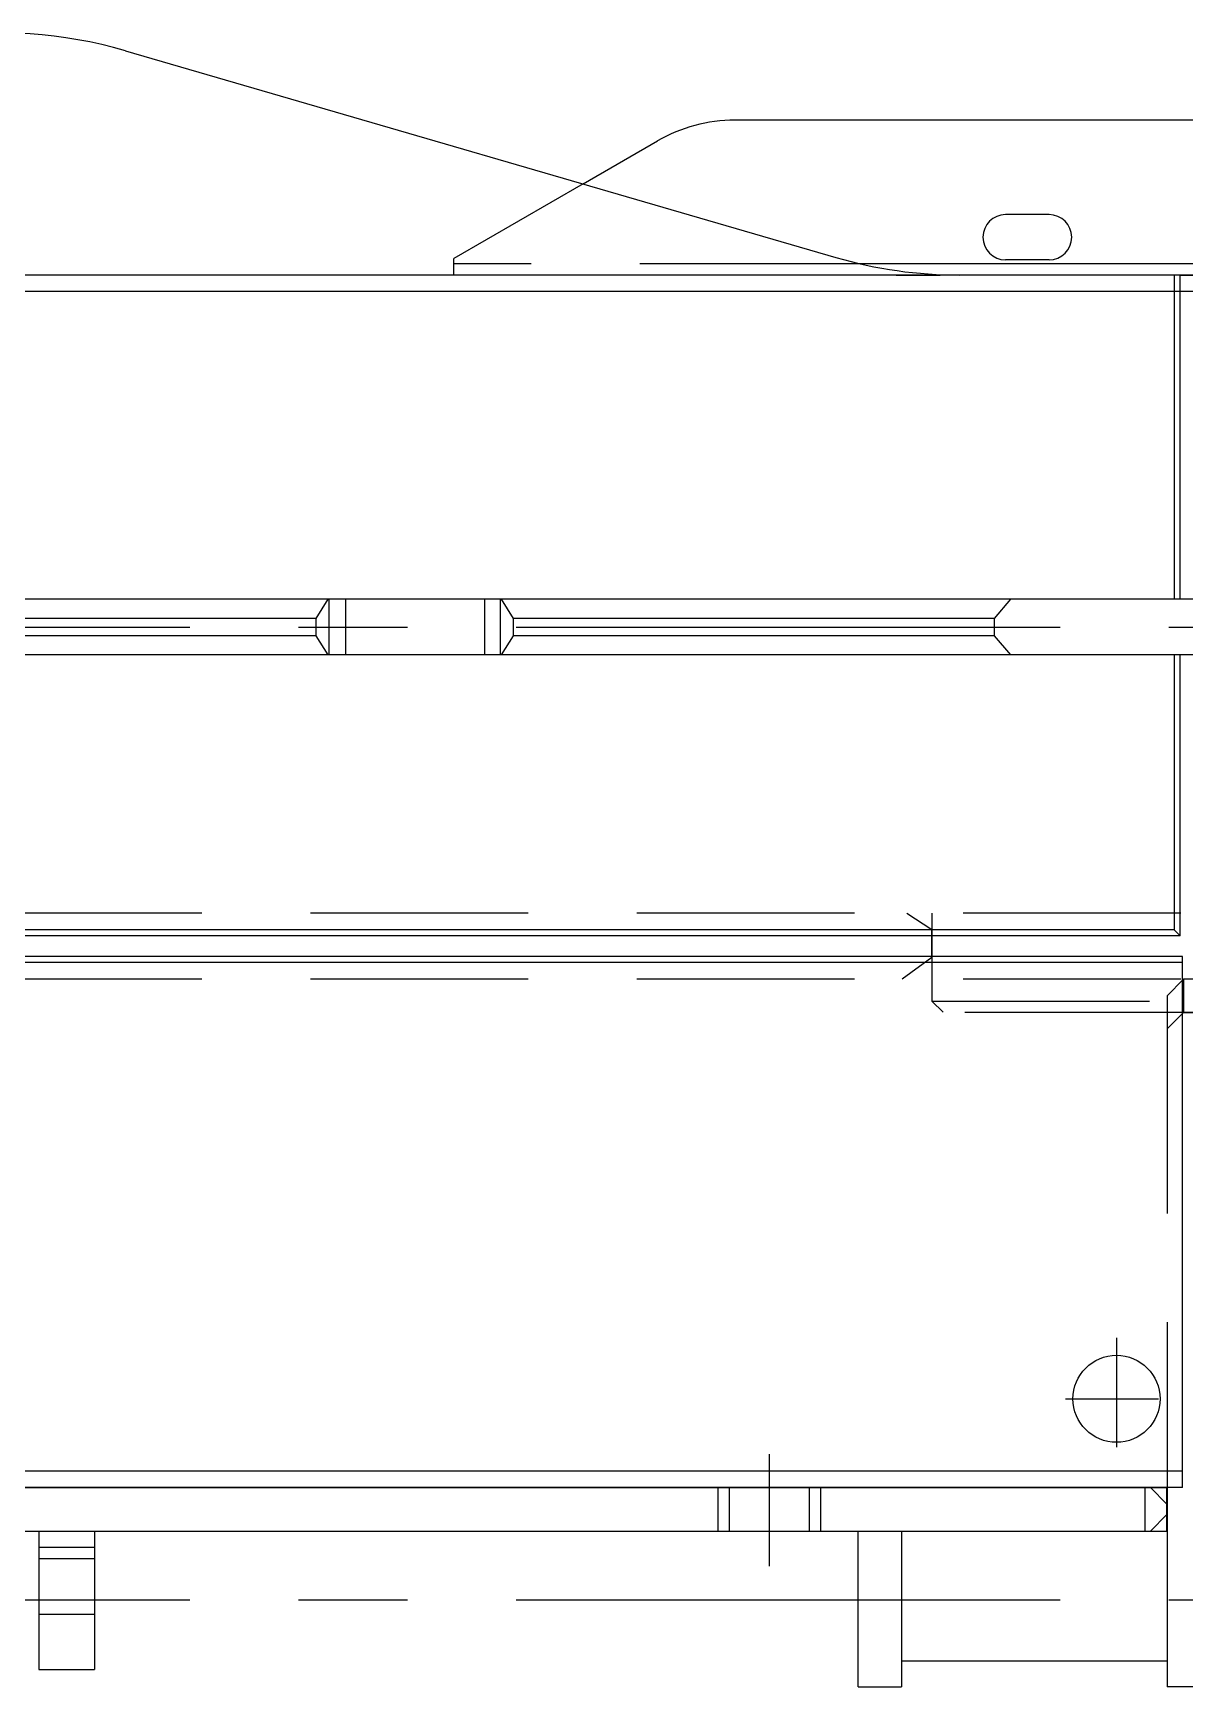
# Model space of a CAD drawing. Header units: millimetres. Extents: x -254 to 20771, y -723 to 14152.
# Drawn here: x 4593 to 5917, y 10604 to 12504 of the extents above; entities that cross this region are included whole.
import ezdxf

# ---------------------------------------------------------------- set-up
doc = ezdxf.new("R2010")
doc.units = ezdxf.units.MM
doc.header["$LTSCALE"] = 500
doc.linetypes.add('F', pattern=[0.75, 0.5, -0.25])
doc.linetypes.add('G', pattern=[2, 1.25, -0.25, 0.25, -0.25])
for name, color, linetype in [('01', 7, 'Continuous'), ('02', 1, 'Continuous'), ('04', 2, 'F'), ('05', 4, 'G')]:
    doc.layers.add(name, color=color, linetype=linetype)

# ---------------------------------------------------------------- blocks, each defined once
blk = doc.blocks.new('erw')
for p, q in [((4244.5, 6886.6), (4403.5, 6886.6)), ((4244.5, 6886.6), (4244.5, 6822.6)), ((4263.5, 6822.6), (4263.5, 6886.6)), ((4403.5, 6886.6), (4403.5, 6822.6)), ((4244.5, 6822.6), (4403.5, 6822.6))]:
    blk.add_line(p, q)
at = {"layer": '04', "color": 2, "linetype": 'F'}
for p, q in [((4276.5, 6822.6), (4276.5, 6886.6)), ((4340.5, 6822.6), (4340.5, 6886.6))]:
    blk.add_line(p, q, dxfattribs=at)
blk = doc.blocks.new('qwqqww')
at = {"layer": '01'}
for p, q in [((7327.5, 13005.4), (3796.5, 13005.4)), ((4366.6, 13005.4), (4353, 12983.4)), ((4367.9, 13005.4), (4367.9, 12941.4)), ((4579.2, 13005.4), (4381.2, 13005.4)), ((4386.5, 12941.4), (4386.5, 13005.4)), ((4546.2, 12941.4), (4546.2, 13005.4)), ((4564.7, 13005.4), (4564.7, 12941.4)), ((4566, 13005.4), (4579.6, 12983.4)), ((5150.9, 13005.4), (5132.2, 12983.4)), ((4353, 12983.4), (3796.5, 12983.4)), ((4353, 12983.4), (4353, 12963.4)), ((5132.2, 12983.4), (4579.6, 12983.4)), ((4579.6, 12983.4), (4579.6, 12963.4)), ((5132.2, 12983.4), (5132.2, 12963.4)), ((4353, 12963.4), (3796.5, 12963.4)), ((4353, 12963.4), (4366.6, 12941.4)), ((4579.6, 12963.4), (4566, 12941.4)), ((5132.2, 12963.4), (4579.6, 12963.4)), ((5132.2, 12963.4), (5150.9, 12941.4)), ((7327.5, 12941.4), (3796.5, 12941.4))]:
    blk.add_line(p, q, dxfattribs=at)
blk = doc.blocks.new('weweerww')
for p, q in [((5741.6, 6846.6), (5970.6, 6846.6)), ((5970.6, 6796.6), (5970.6, 6846.6)), ((5196.6, 6796.6), (5970.6, 6796.6))]:
    blk.add_line(p, q)
at = {"layer": '01', "color": 7, "linetype": 'Continuous'}
blk.add_line((5195.6, 6815.6), (5214.6, 6796.6), dxfattribs=at)
at = {"layer": '04', "color": 2, "linetype": 'F'}
for p, q in [((5157.6, 6827.6), (5176.6, 6846.6)), ((5176.6, 6846.6), (5741.6, 6846.6)), ((5196.6, 6828.6), (5214.6, 6846.6)), ((5157.6, 6815.6), (5157.6, 6827.6)), ((5157.6, 6827.6), (5195.6, 6827.6)), ((5195.6, 6827.6), (5196.6, 6828.6)), ((5195.6, 6827.6), (5195.6, 6815.6)), ((5176.6, 6796.6), (5157.6, 6815.6)), ((5157.6, 6815.6), (5195.6, 6815.6))]:
    blk.add_line(p, q, dxfattribs=at)
at = {"layer": '04'}
blk.add_line((5176.6, 6796.6), (5196.6, 6796.6), dxfattribs=at)

msp = doc.modelspace()

# ---------------------------------------------------------------- linework, layer by layer
for p, q in [((4699.2615, 12484.1389), (5515.6156, 12246.5984)), ((11103.8593, 12404.3686), (5399.5229, 12404.3686)), ((5225.0189, 12331.1554), (5310.5229, 12380.5212)), ((5760.4319, 12295.8686), (5710.4319, 12295.8686)), ((10650.293, 12239.3686), (5540.4619, 12239.3686)), ((5760.4319, 12243.8686), (5710.4319, 12243.8686)), ((5910.9319, 12226.3686), (5657.5457, 12226.3686)), ((5904.2314, 12226.3686), (5904.2314, 11853.8686)), ((5910.9319, 11853.8686), (5910.9319, 12226.3686)), ((5904.2314, 11789.8686), (5904.2314, 11474.0691)), ((5910.9319, 11467.3686), (5910.9319, 11789.8686)), ((5910.9319, 11467.3686), (4429.9319, 11467.3686)), ((5904.2314, 11474.0691), (4469.9319, 11474.0691)), ((5904.2314, 11474.0691), (5910.9319, 11467.3686)), ((3840.1819, 10833.3686), (5895.9319, 10833.3686)), ((5870.9319, 10783.3686), (5870.9319, 10833.3686)), ((5895.9319, 10783.3686), (5895.9319, 10833.3686)), ((4019.0216, 10783.3686), (5895.9319, 10783.3686)), ((5540.9319, 10604.3686), (5540.9319, 10783.3686)), ((5590.9319, 10783.3686), (5590.9319, 10605.3686)), ((5590.9319, 10783.3686), (5590.9319, 10631.3686)), ((5590.9319, 10634.3686), (5895.9319, 10634.3686)), ((5590.9319, 10608.3686), (5590.9319, 10604.3686))]:
    msp.add_line(p, q)
for centre, radius, start, end in [((4557.3314, 11996.3686), 508, 73.7762006, 123.7861731), ((5399.5229, 12226.3686), 178, 90, 120), ((5710.4319, 12269.8686), 26, 90, 270), ((5760.4319, 12269.8686), 26, 270, 90), ((5657.5457, 12734.3686), 508, 253.7762006, 270)]:
    msp.add_arc(centre, radius, start, end)
at = {"layer": '01', "color": 7, "linetype": 'Continuous'}
for p, q in [((5657.5457, 12226.3686), (4428.9319, 12226.3686)), ((10623.8666, 12226.3686), (5585.139, 12226.3686)), ((11930.9319, 12207.3686), (4429.9319, 12207.3686)), ((5913.9319, 11379.3686), (5959.0807, 11379.3686))]:
    msp.add_line(p, q, dxfattribs=at)
at = {"layer": '01'}
for p, q in [((5910.9319, 12226.3686), (5929.9319, 12226.3686)), ((5913.9319, 11443.3686), (4429.4319, 11443.3686)), ((5913.9319, 10833.3686), (5913.9319, 11443.3686)), ((5913.9319, 11436.77), (4448.4319, 11436.77)), ((5913.9319, 10852.3686), (3989.9319, 10852.3686)), ((5913.9319, 10833.3686), (3989.9319, 10833.3686)), ((5540.9319, 10604.3686), (5590.9319, 10604.3686))]:
    msp.add_line(p, q, dxfattribs=at)
msp.add_circle((5837.9319, 10935.3686), 50, dxfattribs=at)
at = {"layer": '02', "color": 1, "linetype": 'Continuous'}
for p, q in [((5657.5457, 12226.3686), (5584.9319, 12226.3686)), ((5584.9319, 12226.3686), (5635.195, 12226.3686))]:
    msp.add_line(p, q, dxfattribs=at)
at = {"layer": '04', "color": 2, "linetype": 'F'}
for p, q in [((5225.0189, 12331.1554), (5076.4319, 12245.3686)), ((5076.4319, 12226.3686), (5076.4319, 12245.3686)), ((5540.4619, 12239.3686), (5076.4319, 12239.3686)), ((11911.9319, 11493.3686), (4429.9319, 11493.3686)), ((5596.9106, 11493.3686), (5625.9319, 11474.3686)), ((5625.9319, 11493.3686), (5625.9319, 11392.3686)), ((5625.9319, 11442.3686), (5591.7312, 11417.3686)), ((11911.9319, 11417.3686), (4429.4319, 11417.3686)), ((5625.9319, 11392.3686), (11911.9319, 11392.3686)), ((5625.9319, 11392.3686), (5638.9319, 11379.3686)), ((5876.9319, 10833.3686), (5895.9319, 10814.3686)), ((5876.9319, 10783.3686), (5895.9319, 10802.3686))]:
    msp.add_line(p, q, dxfattribs=at)
at = {"layer": '04'}
for p, q in [((5625.9319, 11442.3686), (5625.9319, 11474.0691)), ((5913.7665, 11379.2033), (5638.9319, 11379.3686)), ((5379.9319, 10833.3686), (5379.9319, 10783.3686)), ((5392.9319, 10833.3686), (5392.9319, 10783.3686)), ((5484.9319, 10833.3686), (5484.9319, 10783.3686)), ((5497.9319, 10833.3686), (5497.9319, 10783.3686))]:
    msp.add_line(p, q, dxfattribs=at)
at = {"layer": '05', "color": 4, "linetype": 'G'}
for p, q in [((3148.1989, 11821.8686), (12317.9215, 11821.8686)), ((5837.9319, 11005.4244), (5837.9319, 10879.9639)), ((5779.2678, 10935.3686), (5886.0947, 10935.3686)), ((5438.9319, 10871.8003), (5438.9319, 10743.2213)), ((3148.1989, 10704.2686), (12317.9215, 10704.2686))]:
    msp.add_line(p, q, dxfattribs=at)

# ---------------------------------------------------------------- block references
at = {"layer": '01', "xscale": -1}
for name, p, rotation in [('qwqqww', (565.4489, 24795.3031), 180), ('weweerww', (12742.5791, 16574.925), 90), ('erw', (11486.4935, 15027.8803), 90)]:
    msp.add_blockref(name, p, dxfattribs=dict(at, rotation=rotation))

doc.saveas('drawing.dxf')
